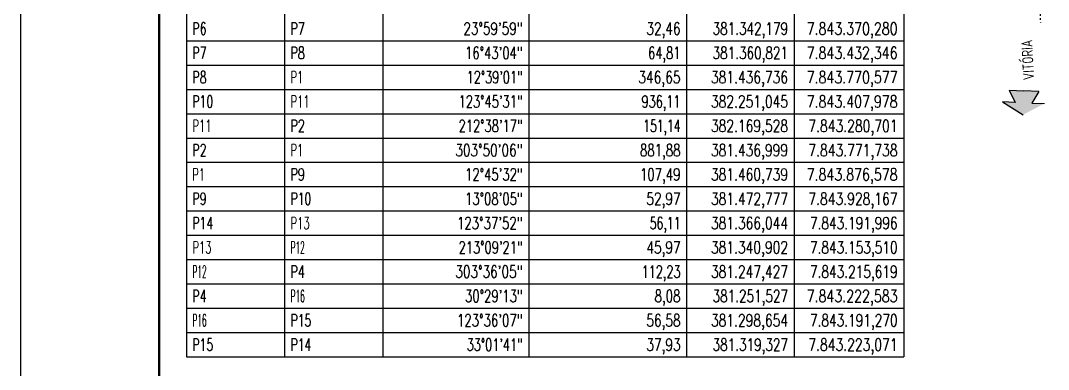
# Model space of a CAD drawing. Header units: millimetres. Extents: x 213327 to 525909, y -6334 to 157033.
# Drawn here: x 213327 to 250395, y 23573 to 36172 of the extents above; entities that cross this region are included whole.
import ezdxf
from ezdxf.enums import TextEntityAlignment as Align

# ---------------------------------------------------------------- set-up
doc = ezdxf.new("R2010")
doc.units = ezdxf.units.MM
doc.linetypes.add('ACAD_ISO03W100', pattern=[30, 12, -18])
doc.linetypes.add('CONTINUO', pattern=[0])
for name, color, linetype in [('Arq-cota', 1, 'Continuous'), ('Arq-texto', 2, 'Continuous'), ('Arq_formato', 7, 'Continuous'), ('Topog-BR101', 2, 'Continuous')]:
    doc.layers.add(name, color=color, linetype=linetype)
doc.styles.add('CONART2-5', font='ISOCP.SHX', dxfattribs={"height": 20})
doc.styles.add('SIMPLEX', font='simplex', dxfattribs={"height": 0.2})

msp = doc.modelspace()

# ---------------------------------------------------------------- hatches: boundary and pattern name
at = {"layer": 'Topog-BR101'}
msp.add_hatch(color=10, dxfattribs=at).paths.add_polyline_path([(248975.28, 33654.87), (249513.05, 33633.2), (250050.81, 33611.53), (249795.22, 33190.92), (250248.58, 33172.66), (249478.38, 32772.78), (248742.84, 33233.33), (249196.21, 33215.06)])

# ---------------------------------------------------------------- linework, layer by layer
at = {"layer": 'Arq-texto', "color": 7, "linetype": 'CONTINUO'}
for points in [[(219305.41, 40708.93, 1971.29), (219305.41, 24028.96, 1971.29)], [(222846.24, 40708.93, 1971.29), (222846.24, 24028.96, 1971.29)], [(226387.08, 40708.93, 1971.29), (226387.08, 24028.96, 1971.29)], [(231654.44, 40708.93, 1971.29), (231654.44, 24028.96, 1971.29)], [(237346.11, 40708.93, 1971.29), (237346.11, 24028.96, 1971.29)], [(241223.48, 40708.93, 1971.29), (241223.48, 24028.96, 1971.29)], [(245174, 40708.93, 1971.29), (245174, 24028.96, 1971.29)], [(219305.41, 35441.57, 1971.29), (245174, 35441.57, 1971.29)]]:
    msp.add_polyline3d(points, dxfattribs=at)
at = {"layer": 'Arq-texto', "color": 7}
for points in [[(219305.41, 34563.68, 1971.29), (245174, 34563.68, 1971.29)], [(219305.41, 33685.79, 1971.29), (245174, 33685.79, 1971.29)], [(219305.41, 33685.79, 1971.29), (245174, 33685.79, 1971.29)], [(219305.41, 33685.79, 1971.29), (245174, 33685.79, 1971.29)], [(219305.41, 33685.79, 1971.29), (245174, 33685.79, 1971.29)], [(219305.41, 32807.89, 1971.29), (245174, 32807.89, 1971.29)], [(219305.41, 32807.89, 1971.29), (245174, 32807.89, 1971.29)], [(219305.41, 31930, 1971.29), (245174, 31930, 1971.29)], [(219305.41, 31052.11, 1971.29), (245174, 31052.11, 1971.29)], [(219305.41, 30174.21, 1971.29), (245174, 30174.21, 1971.29)], [(219305.41, 29296.32, 1971.29), (245174, 29296.32, 1971.29)], [(219305.41, 28418.43, 1971.29), (245174, 28418.43, 1971.29)], [(219305.41, 27540.54, 1971.29), (245174, 27540.54, 1971.29)], [(219305.41, 26662.64, 1971.29), (245174, 26662.64, 1971.29)], [(219305.41, 25784.75, 1971.29), (245174, 25784.75, 1971.29)], [(219305.41, 24906.86, 1971.29), (245174, 24906.86, 1971.29)], [(219305.41, 24028.96, 1971.29), (245174, 24028.96, 1971.29)]]:
    msp.add_polyline3d(points, dxfattribs=at)
at = {"layer": 'Arq_formato', "linetype": 'Continuous'}
msp.add_line((213326.81, 121029.06), (213326.81, 21029.06), dxfattribs=at)
at = {"layer": 'Arq_formato', "linetype": 'Continuous', "const_width": 80}
msp.add_lwpolyline([(411326.81, 119029.06), (218326.81, 119029.06), (218326.81, 23029.06), (411326.81, 23029.06), (411326.81, 119029.06)], dxfattribs=at)
at = {"layer": 'Topog-BR101', "color": 10}
for p, q in [((248975.28, 33654.87), (249513.05, 33633.2)), ((248975.28, 33654.87), (249196.21, 33215.06)), ((250050.81, 33611.53), (249513.05, 33633.2)), ((250050.81, 33611.53), (249795.22, 33190.92)), ((248742.84, 33233.33), (249478.38, 32772.78)), ((249196.21, 33215.06), (248742.84, 33233.33)), ((249795.22, 33190.92), (250248.58, 33172.66))]:
    msp.add_line(p, q, dxfattribs=at)
at = {"layer": 'Topog-BR101', "color": 2, "linetype": 'ACAD_ISO03W100', "ltscale": 5}
msp.add_lwpolyline([(244387.66, 61613.87), (244404.24, 61570.83), (245395.79, 59004.01), (246365.39, 56461.01), (247212.99, 54005.57), (247972.68, 51519.79), (248836.49, 47798.7), (249337.69, 45081.28), (249751.7, 42129.04), (249984.43, 39402.56), (250105.41, 36089.27)], dxfattribs=at)

# ---------------------------------------------------------------- texts
at = {"layer": 'Arq-cota', "style": 'CONART2-5', "width": 0.822803}
msp.add_text('VITÓRIA', height=400, rotation=93.113973, dxfattribs=at).set_placement((249886.95, 34032.68))
at = {"layer": 'Arq-texto', "color": 7, "style": 'SIMPLEX'}
for s, height, width, p, p2 in [('P6', 438.947, 0.722548, (219524.88, 35661.05, 1971.29), (220036.96, 35661.05, 1971.29)), ('P7', 438.947, 0.699968, (223065.72, 35661.05, 1971.29), (223577.8, 35661.05, 1971.29)), ('23%%d59\'59"', 438.9466, 0.704364, (229298.78, 35661.05, 1971.29), (231434.97, 35661.05, 1971.29)), ('32,46', 438.947, 0.709221, (235897.61, 35661.05, 1971.29), (237126.64, 35661.05, 1971.29)), ('381.342,179', 438.9466, 0.704135, (238282.56, 35661.05, 1971.29), (241004, 35661.05, 1971.29)), ('7.843.370,280', 438.9466, 0.699995, (241677.08, 35661.05, 1971.29), (244954.52, 35661.05, 1971.29)), ('P7', 438.947, 0.699968, (219524.88, 34783.15, 1971.29), (220036.96, 34783.15, 1971.29)), ('P8', 438.947, 0.699968, (223065.72, 34783.15, 1971.29), (223577.8, 34783.15, 1971.29)), ('16%%d43\'04"', 438.9466, 0.704488, (229357.31, 34783.15, 1971.29), (231434.97, 34783.15, 1971.29)), ('64,81', 438.947, 0.746341, (235956.14, 34783.15, 1971.29), (237126.64, 34783.15, 1971.29)), ('381.360,821', 438.9466, 0.719207, (238282.56, 34783.15, 1971.29), (241004, 34783.15, 1971.29)), ('7.843.432,346', 438.9466, 0.70343, (241677.08, 34783.15, 1971.29), (244954.52, 34783.15, 1971.29)), ('P8', 438.947, 0.699968, (219524.88, 33905.26, 1971.29), (220036.96, 33905.26, 1971.29)), ('P1', 438.947, 0.83357, (223065.72, 33905.26, 1971.29), (223519.27, 33905.26, 1971.29)), ('12%%d39\'01"', 438.9466, 0.704619, (229415.84, 33905.26, 1971.29), (231434.97, 33905.26, 1971.29)), ('346,65', 438.947, 0.699989, (235604.98, 33905.26, 1971.29), (237126.64, 33905.26, 1971.29)), ('381.436,736', 438.9466, 0.704047, (238224.03, 33905.26, 1971.29), (241004, 33905.26, 1971.29)), ('7.843.770,577', 438.9466, 0.699995, (241677.08, 33905.26, 1971.29), (244954.52, 33905.26, 1971.29)), ('P10', 438.947, 0.699978, (219524.88, 33027.37, 1971.29), (220271.07, 33027.37, 1971.29)), ('P11', 438.947, 0.782724, (223065.72, 33027.37, 1971.29), (223753.38, 33027.37, 1971.29)), ('123%%d45\'31"', 438.9466, 0.704031, (229123.2, 33027.37, 1971.29), (231434.97, 33027.37, 1971.29)), ('936,11', 438.947, 0.738196, (235722.04, 33027.37, 1971.29), (237126.64, 33027.37, 1971.29)), ('382.251,045', 438.9466, 0.699994, (238224.03, 33027.37, 1971.29), (241004, 33027.37, 1971.29)), ('7.843.407,978', 438.9466, 0.699995, (241677.08, 33027.37, 1971.29), (244954.52, 33027.37, 1971.29)), ('P11', 438.947, 0.782724, (219524.88, 32149.47, 1971.29), (220212.54, 32149.47, 1971.29)), ('P2', 438.947, 0.699968, (223065.72, 32149.47, 1971.29), (223577.8, 32149.47, 1971.29)), ('212%%d38\'17"', 438.9466, 0.704031, (229123.2, 32149.47, 1971.29), (231434.97, 32149.47, 1971.29)), ('151,14', 438.947, 0.691764, (235780.56, 32149.47, 1971.29), (237126.64, 32149.47, 1971.29)), ('382.169,528', 438.9466, 0.699994, (238224.03, 32149.47, 1971.29), (241004, 32149.47, 1971.29)), ('7.843.280,701', 438.9466, 0.71617, (241735.6, 32149.47, 1971.29), (244954.52, 32149.47, 1971.29)), ('P2', 438.947, 0.699968, (219524.88, 31271.58, 1971.29), (220036.96, 31271.58, 1971.29)), ('P1', 438.947, 0.83357, (223065.72, 31271.58, 1971.29), (223519.27, 31271.58, 1971.29)), ('303%%d50\'06"', 438.9466, 0.703836, (229006.15, 31271.58, 1971.29), (231434.97, 31271.58, 1971.29)), ('881,88', 438.947, 0.699989, (235663.51, 31271.58, 1971.29), (237126.64, 31271.58, 1971.29)), ('381.436,999', 438.9466, 0.704047, (238224.03, 31271.58, 1971.29), (241004, 31271.58, 1971.29)), ('7.843.771,738', 438.9466, 0.699995, (241735.6, 31271.58, 1971.29), (244954.52, 31271.58, 1971.29)), ('P1', 438.947, 0.83357, (219524.88, 30393.69, 1971.29), (219978.44, 30393.69, 1971.29)), ('P9', 438.947, 0.722548, (223065.72, 30393.69, 1971.29), (223577.8, 30393.69, 1971.29)), ('12%%d45\'32"', 438.9466, 0.704488, (229357.31, 30393.69, 1971.29), (231434.97, 30393.69, 1971.29)), ('107,49', 438.947, 0.70773, (235663.51, 30393.69, 1971.29), (237126.64, 30393.69, 1971.29)), ('381.460,739', 438.9466, 0.704047, (238224.03, 30393.69, 1971.29), (241004, 30393.69, 1971.29)), ('7.843.876,578', 438.9466, 0.699995, (241677.08, 30393.69, 1971.29), (244954.52, 30393.69, 1971.29)), ('P9', 438.947, 0.722548, (219524.88, 29515.8, 1971.29), (220036.96, 29515.8, 1971.29)), ('P10', 438.947, 0.699978, (223065.72, 29515.8, 1971.29), (223811.9, 29515.8, 1971.29)), ('13%%d08\'05"', 438.9466, 0.704488, (229357.31, 29515.8, 1971.29), (231434.97, 29515.8, 1971.29)), ('52,97', 438.947, 0.699987, (235897.61, 29515.8, 1971.29), (237126.64, 29515.8, 1971.29)), ('381.472,777', 438.9466, 0.699994, (238224.03, 29515.8, 1971.29), (241004, 29515.8, 1971.29)), ('7.843.928,167', 438.9466, 0.699995, (241735.6, 29515.8, 1971.29), (244954.52, 29515.8, 1971.29)), ('P14', 438.947, 0.685281, (219524.88, 28637.9, 1971.29), (220271.07, 28637.9, 1971.29)), ('P13', 438.947, 0.645076, (223065.72, 28637.9, 1971.29), (223753.38, 28637.9, 1971.29)), ('123%%d37\'52"', 438.9466, 0.703931, (229064.68, 28637.9, 1971.29), (231434.97, 28637.9, 1971.29)), ('56,11', 438.947, 0.74895, (236014.67, 28637.9, 1971.29), (237126.64, 28637.9, 1971.29)), ('381.366,044', 438.9466, 0.695988, (238224.03, 28637.9, 1971.29), (241004, 28637.9, 1971.29)), ('7.843.191,996', 438.9466, 0.703557, (241794.13, 28637.9, 1971.29), (244954.52, 28637.9, 1971.29)), ('P13', 438.947, 0.645076, (219524.88, 27760.01, 1971.29), (220212.54, 27760.01, 1971.29)), ('P12', 438.947, 0.48037, (223065.72, 27760.01, 1971.29), (223577.8, 27760.01, 1971.29)), ('213%%d09\'21"', 438.9466, 0.704031, (229123.2, 27760.01, 1971.29), (231434.97, 27760.01, 1971.29)), ('45,97', 438.947, 0.699987, (235897.61, 27760.01, 1971.29), (237126.64, 27760.01, 1971.29)), ('381.340,902', 438.9466, 0.699994, (238224.03, 27760.01, 1971.29), (241004, 27760.01, 1971.29)), ('7.843.153,510', 438.9466, 0.699995, (241794.13, 27760.01, 1971.29), (244954.52, 27760.01, 1971.29)), ('P12', 438.947, 0.48037, (219524.88, 26882.12, 1971.29), (220036.96, 26882.12, 1971.29)), ('P4', 438.947, 0.678757, (223065.72, 26882.12, 1971.29), (223577.8, 26882.12, 1971.29)), ('303%%d36\'05"', 438.9466, 0.703836, (229006.15, 26882.12, 1971.29), (231434.97, 26882.12, 1971.29)), ('112,23', 438.947, 0.699988, (235722.04, 26882.12, 1971.29), (237126.64, 26882.12, 1971.29)), ('381.247,427', 438.9466, 0.699994, (238224.03, 26882.12, 1971.29), (241004, 26882.12, 1971.29)), ('7.843.215,619', 438.9466, 0.703557, (241794.13, 26882.12, 1971.29), (244954.52, 26882.12, 1971.29)), ('P4', 438.947, 0.678757, (219524.88, 26004.22, 1971.29), (220036.96, 26004.22, 1971.29)), ('P16', 438.947, 0.490898, (223065.72, 26004.22, 1971.29), (223577.8, 26004.22, 1971.29)), ('30%%d29\'13"', 438.9466, 0.704488, (229357.31, 26004.22, 1971.29), (231434.97, 26004.22, 1971.29)), ('8,08', 438.947, 0.699982, (236190.24, 26004.22, 1971.29), (237126.64, 26004.22, 1971.29)), ('381.251,527', 438.9466, 0.699994, (238282.56, 26004.22, 1971.29), (241004, 26004.22, 1971.29)), ('7.843.222,583', 438.9466, 0.699995, (241677.08, 26004.22, 1971.29), (244954.52, 26004.22, 1971.29)), ('P16', 438.947, 0.490898, (219524.88, 25126.33, 1971.29), (220036.96, 25126.33, 1971.29)), ('P15', 438.947, 0.699978, (223065.72, 25126.33, 1971.29), (223811.9, 25126.33, 1971.29)), ('123%%d36\'07"', 438.9466, 0.703931, (229064.68, 25126.33, 1971.29), (231434.97, 25126.33, 1971.29)), ('56,58', 438.947, 0.699987, (235897.61, 25126.33, 1971.29), (237126.64, 25126.33, 1971.29)), ('381.298,654', 438.9466, 0.695988, (238224.03, 25126.33, 1971.29), (241004, 25126.33, 1971.29)), ('7.843.191,270', 438.9466, 0.699995, (241794.13, 25126.33, 1971.29), (244954.52, 25126.33, 1971.29)), ('P15', 438.947, 0.699978, (219524.88, 24248.44, 1971.29), (220271.07, 24248.44, 1971.29)), ('P14', 438.947, 0.685281, (223065.72, 24248.44, 1971.29), (223811.9, 24248.44, 1971.29)), ('33%%d01\'41"', 438.9466, 0.704619, (229415.84, 24248.44, 1971.29), (231434.97, 24248.44, 1971.29)), ('37,93', 438.947, 0.699987, (235897.61, 24248.44, 1971.29), (237126.64, 24248.44, 1971.29)), ('381.319,327', 438.9466, 0.699994, (238282.56, 24248.44, 1971.29), (241004, 24248.44, 1971.29)), ('7.843.223,071', 438.9466, 0.71617, (241735.6, 24248.44, 1971.29), (244954.52, 24248.44, 1971.29))]:
    msp.add_text(s, height=height, dxfattribs=dict(at, width=width)).set_placement(p, p2, align=Align.FIT)

doc.saveas('drawing.dxf')
